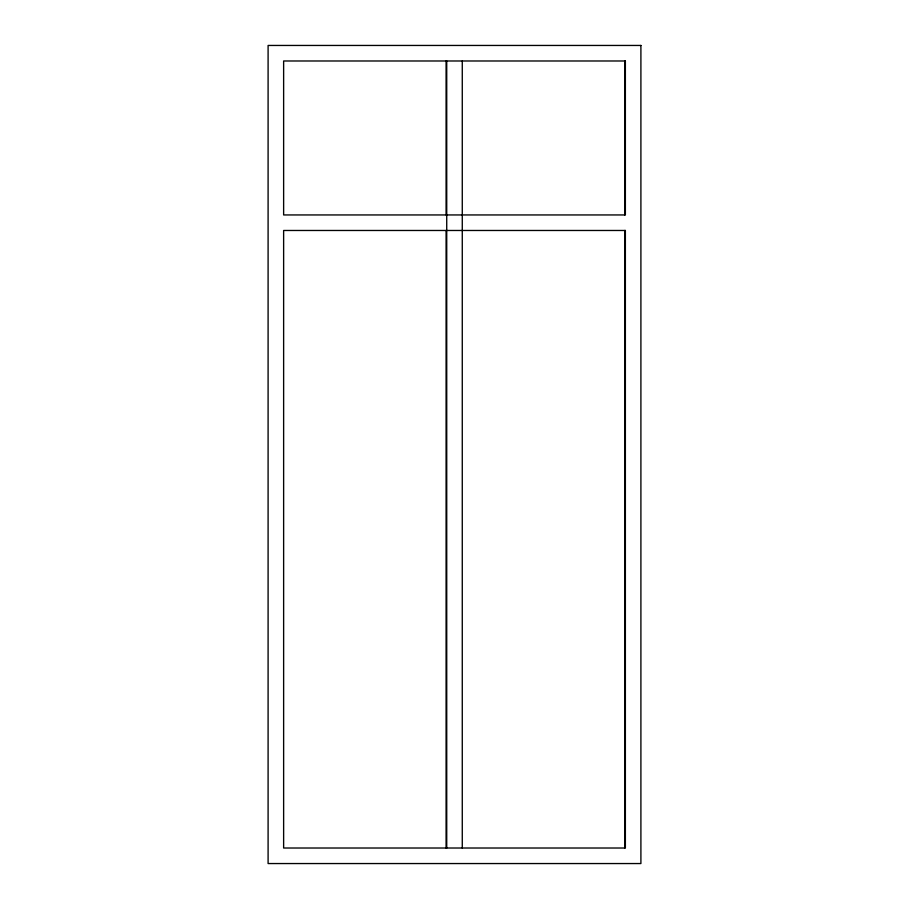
<?xml version="1.0" encoding="UTF-8"?>
<svg xmlns="http://www.w3.org/2000/svg" width="909" height="909" viewBox="0 0 909 909"><rect width="100%" height="100%" fill="white"/><g stroke="black" fill="none" stroke-linecap="round" stroke-linejoin="round"><path stroke-width="1.36" d="M624.733 60.983L624.733 214.944M624.733 230.477L624.733 848.017M462.272 60.983L462.272 848.017M446.728 60.983L446.728 848.017M446.092 60.983L446.092 214.944M446.092 230.477L446.092 848.017M640.902 45.45L268.098 45.45L268.098 863.55L640.902 863.55L640.902 45.45M625.369 60.983L283.631 60.983L283.631 214.944L625.369 214.944L625.369 60.983M625.369 230.477L283.631 230.477L283.631 848.017L625.369 848.017L625.369 230.477"/></g></svg>
